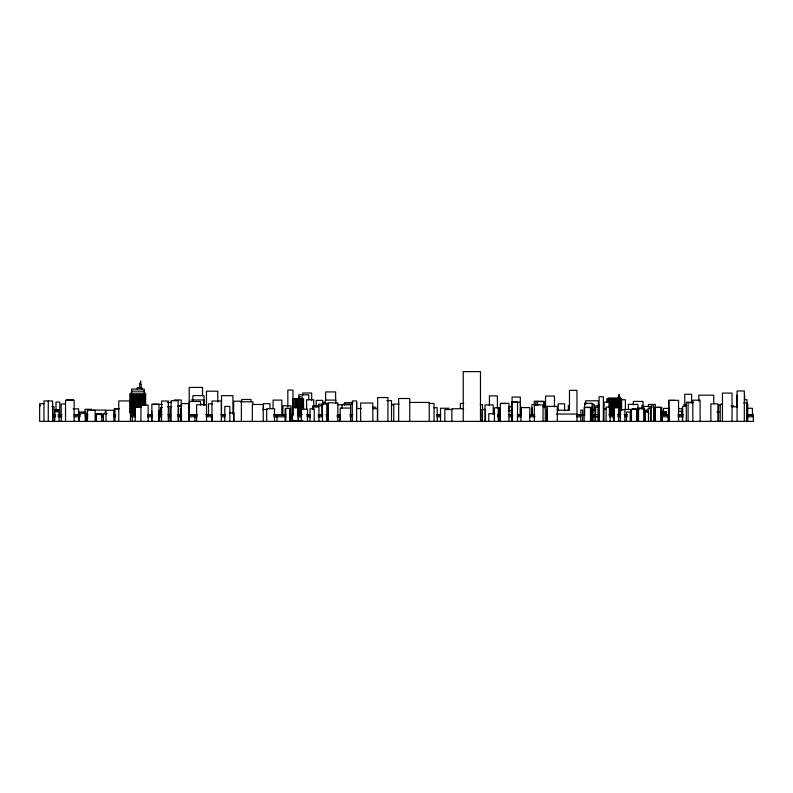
<?xml version="1.0" encoding="UTF-8"?>
<svg xmlns="http://www.w3.org/2000/svg" width="793" height="793" viewBox="0 0 793 793"><rect width="100%" height="100%" fill="white"/><g stroke="black" fill="none" stroke-linecap="round" stroke-linejoin="round"><path stroke-width="1.19" d="M140.42 381.81L140.123 384.248M140.53 382.702L140.292 384.248M131.628 391.147L144.257 391.147M130.082 394.765L145.595 394.765M130.082 396.282L145.595 396.282M130.082 397.799L145.595 397.799M130.082 399.315L145.595 399.315M66.384 399.672L73.62 399.672M621.89 399.741L625.39 399.741L625.39 409.357M744.657 399.712L746.976 399.712L746.976 421.39M174.242 399.95L181.21 399.95L181.21 405.907M191.391 399.95L203.9 399.95L203.9 404.717M674.873 400.415L668.558 400.415L668.638 421.39M386.815 400.624L391.504 400.624L391.504 421.39M130.082 400.832L145.595 400.832M293.351 400.842L302.857 400.842M607.854 401.06L620.671 401.06M240.309 401.783L252.917 401.783L252.917 404.232M293.351 402.21L302.857 402.21M513.071 402.229L520.446 402.229L520.446 415.403M620.671 402.299L607.854 402.299L607.854 399.811L620.671 399.811L620.671 409.773L619.075 409.773M693.27 402.239L686.292 402.239L686.292 421.39M130.082 402.348L145.595 402.348M167.264 402.487L171.655 402.487M409.485 402.438L429.241 402.438L429.241 421.39M353.014 402.636L344.608 402.636L344.608 404.975M693.003 402.705L688.086 402.705L688.086 421.39M743.675 402.894L747.264 402.894L747.264 421.39M429.182 403.439L434.068 403.439L434.068 421.39M463.786 403.429L460.396 403.429L460.396 408.217M293.351 403.587L302.857 403.587M501.077 403.538L506.4 403.538M609.46 403.548L620.671 403.548M43.962 403.696L39.65 403.696L39.65 421.39L753.35 421.39L753.35 414.59L747.184 414.59M212.187 403.776L208.5 403.776L208.5 415.522M65.522 403.984L61.21 403.984L61.21 421.39M130.082 403.865L145.595 403.865M343.072 404.143L352.687 404.143M393.08 404.083L399.057 404.083M323.366 404.172L318.548 404.172L318.548 406.64M325.774 404.172L328.183 404.172L328.183 415.245M722.611 404.212L720.232 404.212L720.232 421.39M153.317 404.42L162.396 404.42M480.241 404.599L482.461 404.599L482.461 421.39M539.339 404.539L531.915 404.539L531.915 415.373M206.547 404.747L196.634 404.747L196.634 421.39M337.659 404.777L350.655 404.737L350.665 421.39M609.46 404.797L620.671 404.797M683.516 404.717L685.905 404.717M293.351 404.955L302.857 404.955M391.435 404.945L393.764 404.945L393.764 421.39M720.48 405.183L718.547 405.183L718.547 421.39M130.082 405.382L145.595 405.382L145.595 393.239L130.082 393.239L130.082 412.955M178.237 405.649L181.706 405.649M599.369 405.917L594.601 405.917L594.601 410.675M731.027 405.947L733.822 405.847M609.46 406.036L620.671 406.036M177.721 406.294L181.21 406.294L181.21 409.773M293.351 406.323L302.857 406.323M542.739 406.462L557.301 406.313L557.301 421.39M686.213 406.343L682.664 406.343L682.664 421.39M51.882 406.502L53.993 406.502L53.993 421.39M508.63 406.502L512.298 406.502M542.898 406.531L545.287 406.531L545.287 421.39M141.303 406.799L135.127 406.799L135.127 421.39M167.264 406.71L171.655 406.71M512.466 406.72L509.116 406.72L509.116 411.607M731.889 406.789L737.371 406.789M130.082 406.898L141.719 406.898M372.67 407.275L375.981 407.275M609.46 407.285L620.671 407.285M657.238 407.285L661.749 407.285L661.749 421.39M162.605 407.414L160.493 407.414L160.493 415.572M652.887 407.453L660.738 407.424L660.738 421.39M586.552 407.533L591.479 407.533L591.479 415.611M302.857 407.701L293.351 407.701L293.351 399.474L302.857 399.474L302.857 409.069L298.109 409.069M433.702 407.731L437.25 407.731L437.25 421.39M614.278 407.82L618.669 407.82L618.669 421.39M350.665 408.078L340.197 408.078L340.197 421.39M498.262 408.078L500.423 408.078M637.959 407.999L644.233 407.999L644.233 410.437M449.096 408.246L440.511 408.246L440.511 421.39M747.938 408.276L752.398 408.276L752.398 415.433M130.082 408.415L134.929 408.415M648.724 408.316L651.499 408.316M668.925 408.405L663.434 408.405L663.553 414.947M361.162 408.544L356.612 408.544L356.612 402.636M609.46 408.524L614.268 408.524M619.075 408.524L620.671 408.524M119.168 408.673L114.361 408.673L114.361 415.611M372.74 408.692L377.428 408.692L377.428 421.39M463.608 408.752L451.881 408.752L451.881 421.39M678.59 408.782L682.238 408.782L682.238 415.661M73.174 408.851L78.656 408.851L78.656 415.691M119.198 408.901L114.945 408.901L114.945 421.39M603.79 408.94L605.911 408.94M632.507 408.831L636.085 408.831M91.73 409.297L84.96 409.297L84.96 412.925M262.622 409.555L267.37 409.555M452.704 409.515L444.853 409.515L444.853 421.39M485.227 409.466L482.005 409.466L482.005 421.39M624.289 409.466L631.297 409.466M638.94 409.545L636.68 409.545L636.68 421.39M609.46 409.773L614.268 409.773M130.082 409.931L134.929 409.931M593.412 409.812L595.593 409.812M93.257 410.11L105.37 410.11L105.37 413.49M557.578 410.239L569.463 410.239L569.463 390.364L576.967 390.364L576.967 421.39M298.109 410.437L300.488 410.437M508.838 410.506L511.307 410.506L511.307 415.344M609.46 411.012L614.268 411.012M619.075 411.012L620.671 411.012M646.523 411.23L648.476 411.23M678.362 411.349L682.02 411.349L682.02 414.699M130.082 411.438L134.929 411.438M660.956 411.547L666.437 411.547L666.437 415.235M54.737 411.676L59.049 411.676M298.109 411.726L300.488 411.726M660.916 411.934L666.189 411.934L666.189 414.947L660.916 414.947M716.852 411.924L719.231 411.924M609.46 412.261L614.268 412.261M619.075 412.261L620.671 412.261M130.052 412.568L132.233 412.568L132.233 421.39M660.916 412.538L666.189 412.538M229.365 412.885L233.925 412.885L233.925 421.39M134.929 412.955L132.025 412.955L132.025 394.765M298.109 413.024L300.488 413.024M660.916 413.143L666.189 413.143M104.091 413.401L106.361 413.401M609.46 413.5L614.268 413.5M619.075 413.5L620.671 413.5M107.085 413.718L103.387 413.718L103.387 421.39M494.842 413.738L488.795 413.738L488.795 421.39M660.916 413.738L666.189 413.738M556.508 414.045L576.967 414.045M132.57 414.124L134.84 414.124M660.916 414.342L666.189 414.342M101.871 414.481L96.468 414.481L96.468 421.39M53.2 414.59L55.659 414.59M58.127 414.59L61.824 414.59M74.136 414.59L80.301 414.59M85.129 414.59L87.696 414.59M100.989 414.59L103.705 414.59M113.568 414.59L115.719 414.59M132.52 414.59L134.959 414.59M147.597 414.59L152.454 414.59M158.144 414.59L161.841 414.59M168.007 414.59L170.664 414.59M177.86 414.59L181.587 414.59M188.873 414.59L197.566 414.59M205.793 414.59L212.306 414.59M220.761 414.59L225.034 414.59M273.407 414.59L285.847 414.59M289.465 414.59L292.984 414.59M297.514 414.59L302.292 414.59M306.851 414.59L310.271 414.59M318.211 414.59L322.761 414.59M326.161 414.59L328.431 414.59L328.431 421.39M337.739 414.59L340.177 414.59L340.058 421.39M350.05 414.59L352.826 414.59M436.735 414.59L440.611 414.59M497.697 414.59L500.175 414.59M508.739 414.59L512.734 414.59M517.304 414.59L520.981 414.59M529.793 414.59L534.68 414.59M576.967 414.59L584.382 414.59M591.548 414.59L598.844 414.59M609.083 414.59L614.03 414.59M617.737 414.59L620.632 414.59M624.23 414.59L627.204 414.59M661.114 414.59L668.212 414.59L668.212 421.39M678.074 414.59L683.576 414.59M614.268 414.749L609.46 414.749L609.46 399.811M620.671 414.749L619.075 414.749L619.075 399.811M53.2 415.155L55.659 415.155M58.127 415.155L61.824 415.155M74.136 415.155L80.301 415.155M85.228 415.155L87.696 415.155M101.246 415.155L103.705 415.155M113.568 415.155L115.719 415.155M131.559 415.155L135.078 415.155M147.597 415.155L152.454 415.155M158.521 415.155L160.949 415.155M168.235 415.155L170.664 415.155M177.949 415.155L181.587 415.155M188.873 415.155L197.15 415.155M206.249 415.155L212.078 415.155L212.078 421.39M221.445 415.155L225.034 415.155M273.773 415.155L285.797 415.155M290.605 415.155L291.824 415.155M298.089 415.155L301.31 415.155M306.861 415.155L310.271 415.155M318.211 415.155L322.751 415.155M326.161 415.155L328.431 415.155M336.946 415.155L340.058 415.155M350.05 415.155L351.259 415.155M436.933 415.155L440.611 415.155M497.518 415.155L499.768 415.155M509.195 415.155L512.734 415.155M517.442 415.155L520.981 415.155M529.793 415.155L534.68 415.155M576.967 415.155L584.382 415.155M591.786 415.155L595.493 415.155M609.083 415.155L614.03 415.155M617.737 415.155L620.106 415.155M624.834 415.155L627.204 415.155M662.076 415.155L668.212 415.155M678.074 415.155L683.011 415.155M747.184 415.155L753.35 415.155M617.737 416.642L620.076 416.642M624.745 416.642L627.144 416.642M53.2 416.791L55.659 416.791M58.127 416.791L61.824 416.791M74.136 416.791L80.301 416.791M85.228 416.791L87.696 416.791M101.246 416.791L103.705 416.791M113.568 416.791L115.719 416.791M131.559 416.791L135.078 416.791M147.597 416.791L152.454 416.791M158.521 416.791L160.949 416.791M168.235 416.791L170.664 416.791M177.949 416.791L181.587 416.791M188.873 416.791L197.15 416.791M206.249 416.791L212.078 416.791M221.445 416.791L225.034 416.791M273.773 416.791L285.797 416.791M290.605 416.791L291.824 416.791M298.089 416.791L301.31 416.791M306.861 416.791L310.271 416.791M318.211 416.791L322.751 416.791M326.161 416.791L328.431 416.791M336.946 416.791L340.058 416.791M350.05 416.791L351.259 416.791M436.933 416.791L440.611 416.791M497.518 416.791L499.768 416.791M509.195 416.791L512.734 416.791M517.442 416.791L520.981 416.791M529.793 416.791L535.116 416.791M576.967 416.791L580.615 416.791M591.548 416.791L598.844 416.791M609.777 416.791L613.425 416.791M662.076 416.801L668.212 416.801M678.074 416.801L683.011 416.801M747.184 416.801L753.35 416.801M293.351 420.776L302.857 420.776M747.759 403.587L747.759 421.39M744.607 395.162L744.607 399.93M744.32 421.39L744.32 390.979L737.064 390.979L737.064 421.39M736.727 395.162L736.727 407.077M732.028 421.39L732.028 393.07L722.433 393.07L722.433 421.39M717.962 421.39L717.962 403.885L710.855 403.885L710.855 421.39M713.759 403.518L713.759 395.172L698.802 395.172L698.802 401.129M700.1 421.39L700.1 400.178L692.824 400.178L692.824 421.39M691.615 402.903L691.615 394.28L684.736 394.28L684.736 405.372M682.416 407.552L682.416 421.39M678.56 421.39L678.56 400.316L669.054 400.316L669.054 421.39M669.024 408.167L669.024 421.39M668.489 410.021L668.489 421.39M667.656 414.59L667.656 415.155M665.951 411.934L665.951 414.947M665.714 411.934L665.714 414.947M665.476 411.934L665.476 414.947M665.238 411.934L665.238 414.947M664.99 411.934L664.99 414.947M664.752 411.934L664.752 414.947M664.514 411.934L664.514 414.947M664.276 411.934L664.276 414.947M664.038 411.934L664.038 414.947M663.791 411.934L663.791 414.947M663.315 411.934L663.315 414.947M663.077 411.934L663.077 414.947M662.839 411.934L662.839 414.947M662.601 411.934L662.601 415.324M662.353 411.934L662.353 414.947M662.115 411.934L662.115 414.947M662.076 414.59L662.076 421.39M661.877 411.934L661.877 414.947M661.402 411.934L661.402 414.947M661.154 411.934L661.154 414.947M655.464 408.078L655.464 404.45L648.446 404.45L648.446 406.868M655.048 407.453L655.048 421.39M654.83 407.424L654.83 421.39M653.65 421.39L653.65 405.818L651.251 405.818L651.251 421.39M650.448 421.39L650.448 408.514L648.099 408.514L648.099 412.033M650.29 408.712L650.29 406.403L643.182 406.403L643.182 408.712M648.426 421.39L648.426 411.686L645.076 411.686L645.076 421.39M647.187 412.34L647.187 410.08L644.778 410.08L644.778 421.39M644.64 410.13L644.64 421.39M643.698 421.39L643.698 408.583L638.563 408.583L638.563 421.39M643.321 409.079L643.321 405.382L641.894 405.382L641.894 409.079M643.024 406.115L643.024 401.407L633.339 401.407L633.339 404.936M638.375 409.941L638.375 421.39M637.909 409.228L637.909 404.371L628.423 404.371L628.423 409.228M637.007 421.39L637.007 409.257L631.099 409.257L631.099 421.39M631.456 409.674L631.456 421.39M630.693 410.199L630.693 421.39M630.207 421.39L630.207 412.053L626.51 412.053L626.51 421.39M624.914 421.39L624.914 409.783L620.324 409.783L620.324 421.39M621.593 410.586L621.593 398.572L606.942 398.572L606.942 402.18M620.334 398.572L620.334 397.303L617.638 397.303L617.638 398.572M619.046 397.303L619.046 394.527L618.709 397.303M617.469 399.811L617.469 407.285M616.696 398.572L616.696 398.027L608.34 398.027L608.34 398.572M615.864 399.811L615.864 407.285M614.268 399.811L614.278 421.39M613.395 410.14L613.425 421.39M612.662 399.811L612.662 414.749M611.056 399.811L611.056 414.749M610.114 421.39L610.114 407.057L606.11 407.057L606.11 421.39M609.807 406.046L609.807 415.492M609.153 407.552L609.153 402.15L603.83 402.15L603.83 404.559M603.979 403.954L603.979 421.39M603.354 421.39L603.354 396.748L599.092 396.748L599.092 421.39M598.646 403.954L598.646 421.39M598.289 406.849L598.289 400.792L585.69 400.792L585.69 404.43M597.991 421.39L597.991 407.285L595.652 407.285L595.652 421.39M594.076 421.39L594.076 404.143L592.559 404.143L592.559 421.39M592.321 409.812L592.321 415.601M592.044 415.363L592.044 403.31L584.649 403.31L584.649 415.363M591.281 409.763L591.281 421.39M590.458 421.39L590.458 407.285L584.144 407.285L584.144 421.39M585.293 402.16L585.293 404.569M582.627 421.39L582.627 410.13L580.833 410.13L580.833 421.39M568.353 405.491L568.353 410.377M564.606 410.843L564.606 403.815L558.183 403.815L558.183 410.843M554.466 406.908L554.466 396.044L545.534 396.044L545.534 406.908M547.319 406.462L547.319 415.651M547.16 406.313L547.16 421.39M546.883 410.239L546.883 421.39M544.385 407.81L544.385 401.635L535.87 401.635L535.87 405.342M543.72 407.186L543.72 401.258L534.214 401.218L534.214 404.777M543.066 421.39L543.066 404.926L534.333 404.926L534.333 421.39M537.446 401.258L537.446 404.817M532.093 407.949L532.093 415.284M529.793 421.39L529.793 407.612L520.981 407.612L520.981 421.39M520.783 406.66L520.783 415.254M520.307 415.314L520.307 397.075L512.09 397.075L512.09 415.314M517.502 421.39L517.502 401.734L511.911 401.734L511.911 421.39M512.278 416.087L512.278 421.39M508.928 421.39L508.928 403.32L500.363 403.32L500.363 421.39M499.868 414.59L499.868 415.155M499.778 407.8L499.768 421.39M499.322 412.965L499.322 421.39M498.827 408.296L498.827 415.443M498.252 421.39L498.252 407.81L494.435 407.81L494.435 421.39M497.389 408.028L497.389 395.876L489.41 395.876L489.41 405.6M493.226 414.333L493.226 404.916L484.989 404.916L484.989 421.39M485.465 409.277L485.465 421.39M480.479 421.39L480.479 371.6L463.241 371.6L463.241 421.39M409.753 421.39L409.753 398.512L398.681 398.512L398.681 421.39M387.936 421.39L387.936 397.551L377.646 397.551L377.646 421.39M372.819 421.39L372.819 403.013L360.656 403.013L360.656 421.39M356.662 421.39L356.662 400.941L352.29 400.941L352.29 421.39M342.041 404.737L342.061 408.336M337.848 421.39L337.848 402.844L328.034 402.844L328.034 421.39M335.865 403.647L335.865 400.098L325.348 400.098L325.348 403.647M335.637 400.524L335.637 391.93L325.616 391.93L325.616 400.524M327.311 414.59L327.311 415.155M326.766 421.39L326.766 403.3L322.424 403.3L322.424 421.39M324.178 401.932L324.178 404.371M322.682 405.322L322.682 400.376L316.199 400.376L316.199 406.551M321.908 415.403L321.908 405.828L312.749 405.828L312.749 409.416M318.945 421.39L318.945 406.997L313.235 406.997L313.235 409.396M314.236 421.39L314.236 408.801L310.004 408.801L310.004 421.39M313.77 406.978L313.77 399.781L306.604 399.781L306.604 409.386M311.679 400.396L311.679 392.991L302.728 392.991L302.728 395.459M308.774 399.642L308.774 394.805L298.792 394.805L298.792 399.642M307.535 421.39L307.535 409.168L301.281 409.168L301.281 421.39M303.541 409.475L303.541 398.73L292.676 398.73L292.676 415.433M302.262 398.73L302.262 396.916L299.338 396.916L299.338 398.73M300.488 399.474L300.488 414.313L298.109 414.313L298.109 399.474M298.455 409.257L298.455 421.39M298.158 421.39L298.158 407.453L292.468 407.453L292.468 421.39M295.73 399.474L295.73 407.701M292.984 415.363L292.984 390.037L287.829 390.037L287.829 406.918M291.874 414.59L291.874 415.155M291.824 414.59L291.824 421.39M291.021 415.393L291.021 405.798L282.883 405.798L282.883 415.393M290.149 421.39L290.149 408.326L285.807 408.326L285.807 421.39M289.931 408.871L289.931 421.39M285.113 408.871L285.113 421.39M281.812 415.482L281.812 400.108L273.079 400.108L273.079 408.385M276.985 415.155L276.985 421.39M274.507 421.39L274.507 408.722L266.686 408.722L266.686 421.39M269.977 408.405L269.977 403.687L263.454 403.687L263.454 409.584M263.236 421.39L263.236 404.48L252.313 404.48L252.313 421.39M251.004 401.783L251.004 399.474L241.706 399.474L241.706 401.783M241.379 421.39L241.379 401.208L233.648 401.208L233.648 421.39M232.924 414.045L232.924 395.667L221.525 395.667L221.525 415.264M229.841 421.39L229.841 406.432L224.796 406.432L224.796 421.39M221.336 421.39L221.336 401.02L211.959 401.02L211.959 421.39M217.778 402.061L217.778 391.187L206.458 391.187L206.547 421.39M204.029 405.441L204.029 395.618L192.887 395.618L192.887 400.534M202.522 395.905L202.522 387.42L189.2 387.42L189.2 415.324M200.55 404.995L200.55 401.486L189.339 401.486L189.339 415.532M194.939 414.59L194.939 421.39M193.879 414.59L193.879 415.155M188.962 421.39L188.962 403.587L181.438 403.587L181.438 421.39M188.823 408.791L188.823 421.39M180.735 408.791L180.735 421.39M178.584 408.058L178.584 421.39M178.157 421.39L178.157 400.703L171.08 400.703L171.08 421.39M169.999 408.058L169.999 421.39M168.294 421.39L168.344 401L161.574 401L161.574 421.39M161.336 410.288L161.336 421.39M158.996 421.39L158.996 404.113L151.869 404.113L151.869 421.39M158.838 410.675L158.838 421.39M151.731 410.675L151.731 421.39M148.142 421.39L148.142 405.104L140.956 405.104L140.956 421.39M144.623 394.765L144.623 405.382M144.257 393.239L144.257 389.056L131.628 389.056L131.628 393.239M143.662 394.765L143.662 405.382M142.69 394.765L142.69 405.382M141.947 389.056L141.947 387.718L137.288 387.718L137.288 389.056M141.719 394.765L141.719 405.382M141.213 387.718L141.213 384.248L139.796 384.248L139.796 387.718M140.748 394.765L140.748 406.898M140.53 384.248L140.668 381.036L140.42 384.248M139.776 394.765L139.776 406.898M138.815 394.765L138.815 406.898M137.843 394.765L137.843 406.898M136.872 394.765L136.872 406.898M135.9 394.765L135.9 406.898M134.929 394.765L134.929 414.471M133.967 394.765L133.967 414.471M132.996 394.765L132.996 414.471M131.053 394.765L131.053 412.955M130.429 421.39L130.429 400.921L118.772 400.921L118.772 421.39M114.023 421.39L114.023 410.278L105.994 410.278L105.994 421.39M101.871 421.39L101.871 413.718L95.606 413.718L95.606 421.39M95.15 421.39L95.15 410.308L87.488 410.308L87.488 421.39M87.309 410.645L87.309 421.39M85.832 414.68L85.832 421.39L85.902 413.252L79.181 413.252L79.161 421.39M85.277 421.39L85.277 412.043L79.032 412.043L79.032 421.39M74.136 421.39L74.136 400.386L65.522 400.386L65.522 421.39M59.782 415.363L59.782 402.101L56.006 402.101L56.006 409.337M59.049 421.39L59.049 409.575L54.737 409.575L54.737 421.39M58.385 411.676L58.385 410.249L55.46 410.249L55.46 411.676M52.586 421.39L52.586 400.971L43.962 400.971L43.962 421.39M48.274 400.971L48.274 421.39M40.017 404.945L40.017 406.165"/></g></svg>
